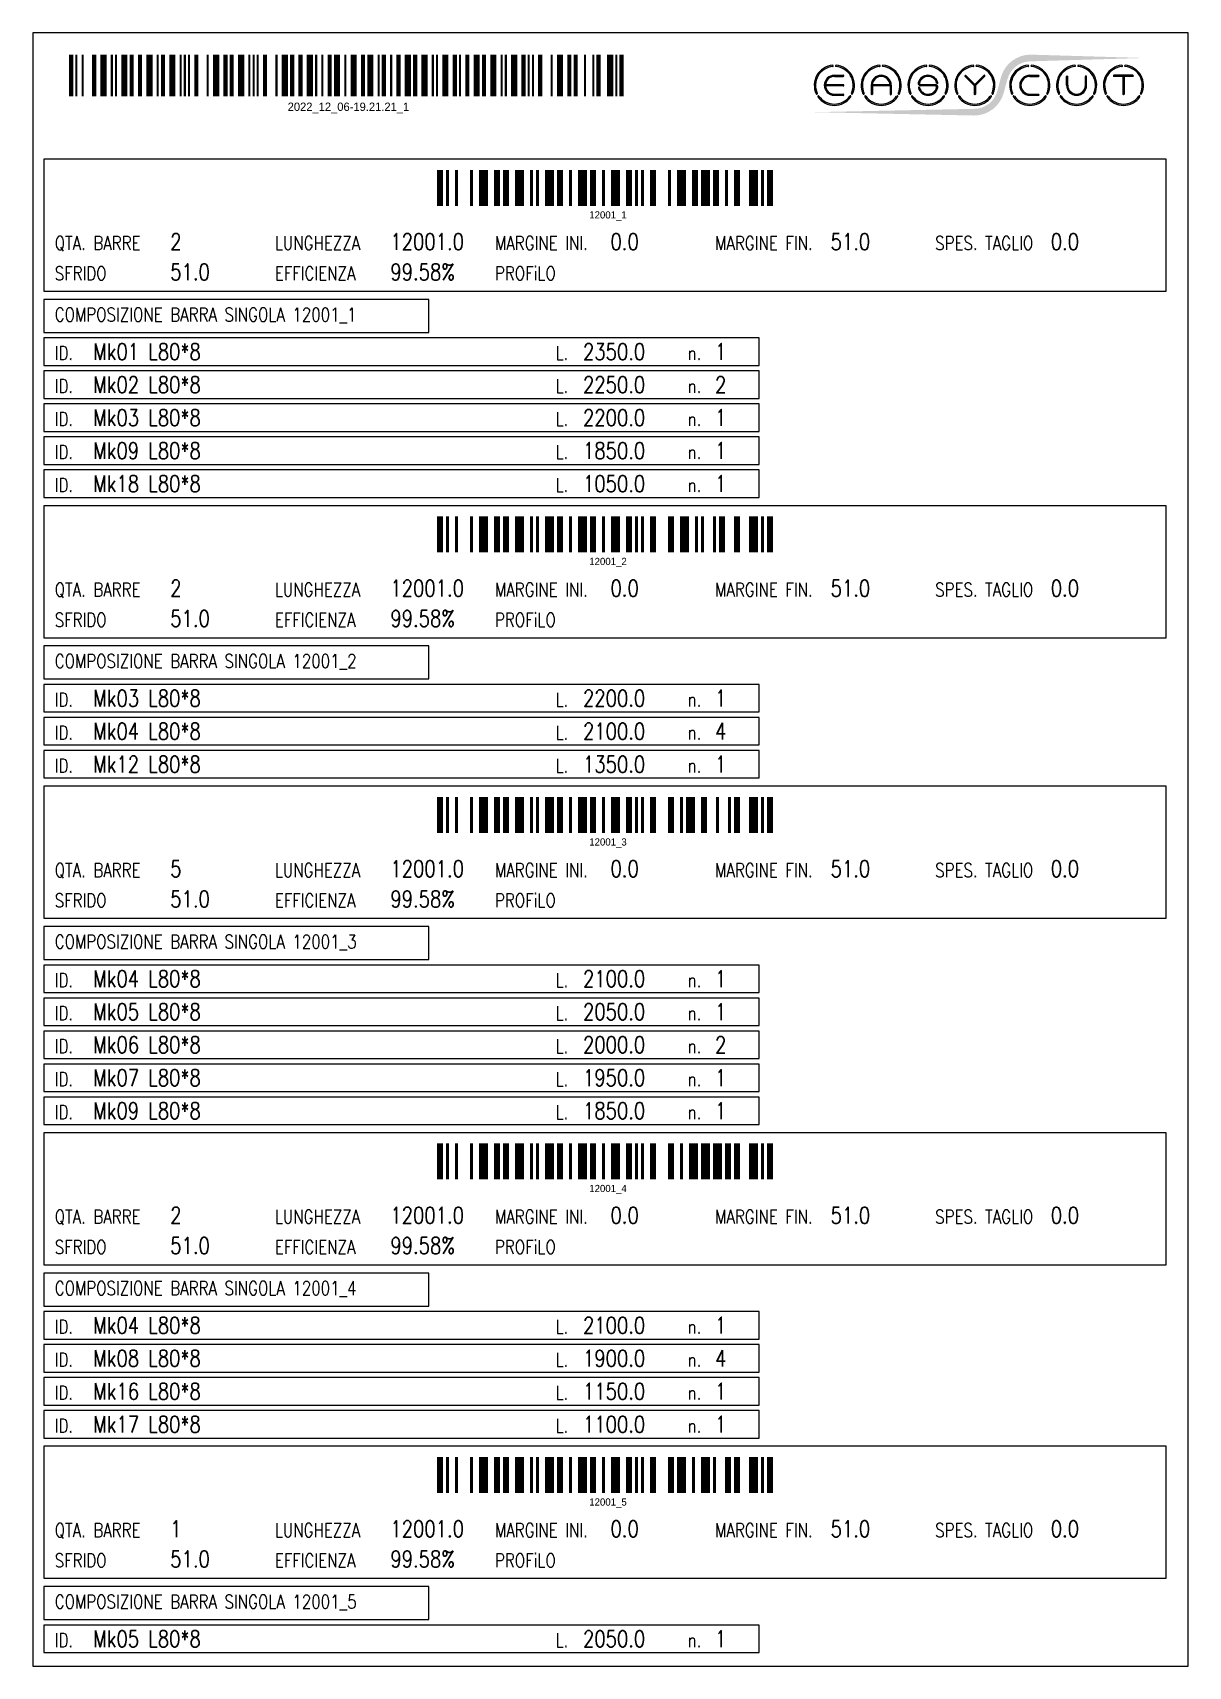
# Model space of a CAD drawing. Header units: millimetres. Extents: x -56 to 421004, y -1 to 91234.
# Drawn here: x 345953 to 358127, y 73844 to 91063 of the extents above; entities that cross this region are included whole.
import ezdxf
from ezdxf.enums import TextEntityAlignment as Align

# ---------------------------------------------------------------- set-up
doc = ezdxf.new("R2010")
doc.units = ezdxf.units.MM
doc.styles.add('EasyCutStyle', font='romans.shx', dxfattribs={"width": 0.8})

# ---------------------------------------------------------------- blocks, each defined once
blk = doc.blocks.new('Logo')
h = blk.add_hatch(color=256)
h.set_gradient(color1=(255, 0, 0), color2=(255, 255, 0), tint=1)
h.paths.add_polyline_path([(20.5, 4.4, -0.339454), (37.1, 17.2), (118.6, 19.6), (37.1, 22, 0.339454), (15.8, 5.7), (13.2, -4.2, -0.339454), (-3.4, -16.9), (-118.2, -19.3), (-3.4, -21.7, 0.339454), (17.8, -5.4)])
for color, points in [(140, [(-115.9, -5.7, -1), (-116.7, -6.1, -0.520567), (-104.9, 14.3, -1), (-104.9, 13.5, 0.520567)]), (140, [(-91.4, -5.7, 1), (-90.6, -6.1, 0.520567), (-102.4, 14.3, 0.916853), (-102.6, 13.5, 0.043377), (-102.5, 13.5, -0.520567)]), (140, [(-82.3, -5.7, -1), (-83.1, -6.1, -0.520567), (-71.3, 14.3, -1), (-71.3, 13.5, 0.520567)]), (140, [(-57.8, -5.7, 1), (-57, -6.1, 0.520567), (-68.8, 14.3, 1), (-68.9, 13.5, -0.520567)]), (140, [(-48.7, -5.7, -1), (-49.5, -6.1, -0.520567), (-37.7, 14.3, -1), (-37.7, 13.5, 0.520567)]), (140, [(-24.2, -5.7, 1), (-23.4, -6.1, 0.520567), (-35.2, 14.3, 1), (-35.3, 13.5, -0.520567)]), (140, [(-15.1, -5.7, -1), (-15.9, -6.1, -0.520567), (-4.1, 14.3, -1), (-4.1, 13.5, 0.520567)]), (140, [(9.4, -5.7, 1), (10.2, -6.1, 0.520567), (-1.6, 14.3, 1), (-1.7, 13.5, -0.520567)]), (140, [(24.2, -5.7, -1), (23.4, -6.1, -0.520567), (35.2, 14.3, -1), (35.3, 13.5, 0.520567)]), (140, [(48.7, -5.7, 1), (49.5, -6.1, 0.520567), (37.7, 14.3, 1), (37.7, 13.5, -0.520567)]), (140, [(57.8, -5.7, -1), (57, -6.1, -0.520567), (68.8, 14.3, -1), (68.9, 13.5, 0.520567)]), (140, [(82.3, -5.7, 1), (83.1, -6.1, 0.520567), (71.3, 14.3, 1), (71.3, 13.5, -0.520567)]), (140, [(91.4, -5.7, -1), (90.6, -6.1, -0.520567), (102.4, 14.3, -1), (102.5, 13.5, 0.520567)]), (140, [(115.9, -5.7, 1), (116.7, -6.1, 0.520567), (104.9, 14.3, 1), (104.9, 13.5, -0.520567)]), (256, [(-97.3, 0.4), (-110, 0.4, -0.394366), (-103.7, 6.3), (-97.3, 6.3, 1), (-97.3, 7.2), (-103.7, 7.2, 1), (-103.7, -7.2), (-97.3, -7.2, 1), (-97.3, -6.3), (-103.7, -6.3, -0.394366), (-110, -0.4), (-97.3, -0.4, 1)]), (256, [(-31.2, -0.4, -0.486114), (-30.3, -1.5, -0.776377), (-42.6, -1.6, 1), (-43.4, -1.9, 0.776377), (-29.5, -1.7, 0.486114), (-31.2, 0.4), (-41.8, 0.4, -0.486114), (-42.6, 1.5, -0.776377), (-30.4, 1.6, 1), (-29.5, 1.9, 0.776377), (-43.5, 1.7, 0.486114), (-41.8, -0.4)]), (256, [(-9.3, 7.1, 1), (-10, 6.5), (-3.3, -0.2), (-3.3, -6.3, 1), (-2.4, -6.3), (-2.4, -0.2), (4.2, 6.5, 1), (3.6, 7.1), (-2.9, 0.6)]), (256, [(36.5, -7.2), (42.8, -7.2, 1), (42.8, -6.3), (36.5, -6.3, -1), (36.5, 6.3), (42.8, 6.3, 1), (42.8, 7.2), (36.5, 7.2, 1)]), (256, [(63.7, 0), (63.7, 6.3, 1), (62.9, 6.3), (62.9, 0, 1), (77.3, 0), (77.3, 6.3, 1), (76.4, 6.3), (76.4, 0, -1)]), (256, [(96.9, 7.2, 1), (96.9, 6.3), (103.2, 6.3), (103.2, -6.3, 1), (104.1, -6.3), (104.1, 6.3), (110.4, 6.3, 1), (110.4, 7.2)]), (140, [(-91.9, -8.3, 1), (-92.6, -7.8, -0.520567), (-114.8, -7.8, 1), (-115.5, -8.3, 0.520567)]), (140, [(-58.3, -8.3, 1), (-59, -7.8, -0.520567), (-81.2, -7.8, 1), (-81.9, -8.3, 0.520567)]), (140, [(-24.7, -8.3, 1), (-25.4, -7.8, -0.520567), (-47.6, -7.8, 1), (-48.3, -8.3, 0.520567)]), (140, [(8.9, -8.3, 1), (8.2, -7.8, -0.520567), (-14, -7.8, 1), (-14.7, -8.3, 0.520567)]), (140, [(48.3, -8.3, 1), (47.6, -7.8, -0.520567), (25.4, -7.8, 1), (24.7, -8.3, 0.520567)]), (140, [(81.9, -8.3, 1), (81.2, -7.8, -0.520567), (59, -7.8, 1), (58.3, -8.3, 0.520567)]), (140, [(115.5, -8.3, 1), (114.8, -7.8, -0.520567), (92.6, -7.8, 1), (91.9, -8.3, 0.520567)])]:
    blk.add_hatch(color=color).paths.add_polyline_path(points)
h = blk.add_hatch(color=256)
h.paths.add_polyline_path([(-63.7, -0.4), (-63.7, -6.3, 1), (-62.9, -6.3), (-62.9, 0, 1), (-77.3, 0), (-77.3, -6.3, 1), (-76.4, -6.3), (-76.4, -0.4)])
h.paths.add_polyline_path([(-76.4, 0.4, -0.933992), (-63.8, 0.4)], flags=16)
for p, q in [((-97.3, 0.4), (-110, 0.4)), ((-103.7, 7.2), (-97.3, 7.2)), ((-103.7, 6.3), (-97.3, 6.3)), ((-77.3, 0), (-77.3, -6.3)), ((-63.8, 0.4), (-76.4, 0.4)), ((-62.9, 0), (-62.9, -6.3)), ((-31.2, 0.4), (-41.8, 0.4)), ((-3.3, -0.2), (-10, 6.5)), ((-2.9, 0.6), (-9.3, 7.1)), ((-2.9, 0.6), (3.6, 7.1)), ((-2.4, -0.2), (4.2, 6.5)), ((36.5, 7.2), (42.8, 7.2)), ((36.5, 6.3), (42.8, 6.3)), ((62.9, 0), (62.9, 6.3)), ((63.7, 0), (63.7, 6.3)), ((76.4, 0), (76.4, 6.3)), ((77.3, 0), (77.3, 6.3)), ((110.4, 7.2), (96.9, 7.2)), ((103.2, 6.3), (96.9, 6.3)), ((103.2, 6.3), (103.2, -6.3)), ((104.1, 6.3), (104.1, -6.3)), ((110.4, 6.3), (104.1, 6.3)), ((-97.3, -0.4), (-110, -0.4)), ((-103.7, -6.3), (-97.3, -6.3)), ((-103.7, -7.2), (-97.3, -7.2)), ((-76.4, -0.4), (-76.4, -6.3)), ((-63.7, -0.4), (-76.4, -0.4)), ((-63.7, -0.4), (-63.7, -6.3)), ((-31.2, -0.4), (-41.8, -0.4)), ((-3.3, -0.2), (-3.3, -6.3)), ((-2.4, -0.2), (-2.4, -6.3)), ((36.5, -6.3), (42.8, -6.3)), ((36.5, -7.2), (42.8, -7.2))]:
    blk.add_line(p, q)
at = {"color": 140}
for centre, radius, start, end in [((-103.7, 0), 14.4, 95, 205), ((-103.7, 0), 13.5, 95, 205), ((-104.9, 13.9), 0.432, 275, 95), ((-102.5, 13.9), 0.432, 85, 265), ((-103.7, 0), 13.5, 335, 85), ((-103.7, 0), 14.4, 335, 85), ((-70.1, 0), 14.4, 95, 205), ((-70.1, 0), 13.5, 95, 205), ((-71.3, 13.9), 0.432, 275, 95), ((-68.9, 13.9), 0.432, 85, 265), ((-70.1, 0), 13.5, 335, 85), ((-70.1, 0), 14.4, 335, 85), ((-36.5, 0), 14.4, 95, 205), ((-36.5, 0), 13.5, 95, 205), ((-37.7, 13.9), 0.432, 275, 95), ((-35.3, 13.9), 0.432, 85, 265), ((-36.5, 0), 13.5, 335, 85), ((-36.5, 0), 14.4, 335, 85), ((-2.9, 0), 14.4, 95, 205), ((-2.9, 0), 13.5, 95, 205), ((-4.1, 13.9), 0.432, 275, 95), ((-1.7, 13.9), 0.432, 85, 265), ((-2.9, 0), 13.5, 335, 85), ((-2.9, 0), 14.4, 335, 85), ((36.5, 0), 14.4, 95, 205), ((36.5, 0), 13.5, 95, 205), ((35.3, 13.9), 0.432, 275, 95), ((37.7, 13.9), 0.432, 85, 265), ((36.5, 0), 14.4, 335, 85), ((36.5, 0), 13.5, 335, 85), ((70.1, 0), 14.4, 95, 205), ((70.1, 0), 13.5, 95, 205), ((68.9, 13.9), 0.432, 275, 95), ((71.3, 13.9), 0.432, 85, 265), ((70.1, 0), 14.4, 335, 85), ((70.1, 0), 13.5, 335, 85), ((103.7, 0), 14.4, 95, 205), ((103.7, 0), 13.5, 95, 205), ((102.5, 13.9), 0.432, 275, 95), ((104.9, 13.9), 0.432, 85, 265), ((103.7, 0), 14.4, 335, 85), ((103.7, 0), 13.5, 335, 85), ((-116.3, -5.9), 0.432, 205, 25), ((-115.1, -8), 0.432, 35, 215), ((-103.7, 0), 14.4, 215, 325), ((-103.7, 0), 13.5, 215, 325), ((-92.2, -8), 0.432, 325, 145), ((-91, -5.9), 0.432, 155, 335), ((-82.7, -5.9), 0.432, 205, 25), ((-81.5, -8), 0.432, 35, 215), ((-70.1, 0), 14.4, 215, 325), ((-70.1, 0), 13.5, 215, 325), ((-58.6, -8), 0.432, 325, 145), ((-57.4, -5.9), 0.432, 155, 335), ((-49.1, -5.9), 0.432, 205, 25), ((-47.9, -8), 0.432, 35, 215), ((-36.5, 0), 14.4, 215, 325), ((-36.5, 0), 13.5, 215, 325), ((-25, -8), 0.432, 325, 145), ((-23.8, -5.9), 0.432, 155, 335), ((-15.5, -5.9), 0.432, 205, 25), ((-14.3, -8), 0.432, 35, 215), ((-2.9, 0), 14.4, 215, 325), ((-2.9, 0), 13.5, 215, 325), ((8.6, -8), 0.432, 325, 145), ((9.8, -5.9), 0.432, 155, 335), ((23.8, -5.9), 0.432, 205, 25), ((25, -8), 0.432, 35, 215), ((36.5, 0), 14.4, 215, 325), ((36.5, 0), 13.5, 215, 325), ((47.9, -8), 0.432, 325, 145), ((49.1, -5.9), 0.432, 155, 335), ((57.4, -5.9), 0.432, 205, 25), ((58.6, -8), 0.432, 35, 215), ((70.1, 0), 14.4, 215, 325), ((70.1, 0), 13.5, 215, 325), ((81.5, -8), 0.432, 325, 145), ((82.7, -5.9), 0.432, 155, 335), ((91, -5.9), 0.432, 205, 25), ((92.2, -8), 0.432, 35, 215), ((103.7, 0), 14.4, 215, 325), ((103.7, 0), 13.5, 215, 325), ((115.1, -8), 0.432, 325, 145), ((116.3, -5.9), 0.432, 155, 335)]:
    blk.add_arc(centre, radius, start, end, dxfattribs=at)
for centre, radius, start, end in [((-103.7, 0), 7.2, 90, 270), ((-103.7, 0), 6.34, 90, 176.0904), ((-97.3, 6.8), 0.432, 270, 90), ((-97.3, 0), 0.432, 270, 90), ((-70.1, 0), 7.2, 0, 180), ((-70.1, 0), 6.34, 3.9096, 176.0904), ((-36.5, 0), 7.2, 15, 166.2998), ((-41.8, 1.3), 1.73, 166.2998, 270), ((-41.8, 1.3), 0.864, 166.2998, 270), ((-36.5, 0), 6.34, 15, 166.2998), ((-31.2, -1.3), 1.73, 346.2998, 90), ((-29.9, 1.8), 0.432, 195, 15), ((-9.6, 6.8), 0.432, 45, 225), ((3.9, 6.8), 0.432, 315, 135), ((36.5, 0), 7.2, 90, 270), ((36.5, 0), 6.34, 90, 270), ((42.8, 6.8), 0.432, 270, 90), ((63.3, 6.3), 0.432, 0, 180), ((70.1, 0), 7.2, 180, 0), ((70.1, 0), 6.34, 180, 0), ((76.8, 6.3), 0.432, 0, 180), ((96.9, 6.8), 0.432, 90, 270), ((110.4, 6.8), 0.432, 270, 90), ((-103.7, 0), 6.34, 183.9096, 270), ((-97.3, -6.8), 0.432, 270, 90), ((-76.8, -6.3), 0.432, 180, 0), ((-63.3, -6.3), 0.432, 180, 0), ((-43, -1.8), 0.432, 15, 195), ((-36.5, 0), 7.2, 195, 346.2998), ((-36.5, 0), 6.34, 195, 346.2998), ((-31.2, -1.3), 0.864, 346.2998, 90), ((-2.9, -6.3), 0.432, 180, 0), ((42.8, -6.8), 0.432, 270, 90), ((103.7, -6.3), 0.432, 180, 0)]:
    blk.add_arc(centre, radius, start, end)
blk = doc.blocks.new('BARCODE128_2022_12_06-19.21.21_1')
at = {"linetype": 'Continuous'}
for points, const_width in [([(1, 0), (1, 20)], 2), ([(3.5, 0), (3.5, 20)], 1), ([(6.5, 0), (6.5, 20)], 1), ([(12, 0), (12, 20)], 2), ([(16.5, 0), (16.5, 20)], 3), ([(20.5, 0), (20.5, 20)], 1), ([(22.5, 0), (22.5, 20)], 1), ([(26.5, 0), (26.5, 20)], 3), ([(30, 0), (30, 20)], 2), ([(34, 0), (34, 20)], 2), ([(38.5, 0), (38.5, 20)], 3), ([(42.5, 0), (42.5, 20)], 1), ([(45, 0), (45, 20)], 2), ([(49.5, 0), (49.5, 20)], 3), ([(53.5, 0), (53.5, 20)], 1), ([(55.5, 0), (55.5, 20)], 1), ([(57.5, 0), (57.5, 20)], 1), ([(61, 0), (61, 20)], 2), ([(66.5, 0), (66.5, 20)], 1), ([(70.5, 0), (70.5, 20)], 3), ([(75, 0), (75, 20)], 2), ([(78, 0), (78, 20)], 2), ([(82.5, 0), (82.5, 20)], 3), ([(86.5, 0), (86.5, 20)], 1), ([(88.5, 0), (88.5, 20)], 1), ([(90.5, 0), (90.5, 20)], 1), ([(94, 0), (94, 20)], 2), ([(99.5, 0), (99.5, 20)], 1), ([(103.5, 0), (103.5, 20)], 3), ([(107, 0), (107, 20)], 2), ([(111, 0), (111, 20)], 2), ([(115.5, 0), (115.5, 20)], 3), ([(118.5, 0), (118.5, 20)], 1), ([(121.5, 0), (121.5, 20)], 1), ([(125, 0), (125, 20)], 2), ([(128.5, 0), (128.5, 20)], 3), ([(132.5, 0), (132.5, 20)], 1), ([(136.5, 0), (136.5, 20)], 3), ([(141, 0), (141, 20)], 2), ([(144.5, 0), (144.5, 20)], 3), ([(148.5, 0), (148.5, 20)], 1), ([(151, 0), (151, 20)], 2), ([(154.5, 0), (154.5, 20)], 1), ([(158, 0), (158, 20)], 2), ([(162.5, 0), (162.5, 20)], 3), ([(166, 0), (166, 20)], 2), ([(170.5, 0), (170.5, 20)], 3), ([(174.5, 0), (174.5, 20)], 1), ([(176.5, 0), (176.5, 20)], 1), ([(180.5, 0), (180.5, 20)], 3), ([(185, 0), (185, 20)], 2), ([(187.5, 0), (187.5, 20)], 1), ([(191, 0), (191, 20)], 2), ([(195.5, 0), (195.5, 20)], 3), ([(199, 0), (199, 20)], 2), ([(203.5, 0), (203.5, 20)], 3), ([(207.5, 0), (207.5, 20)], 1), ([(209.5, 0), (209.5, 20)], 1), ([(213.5, 0), (213.5, 20)], 3), ([(218, 0), (218, 20)], 2), ([(220.5, 0), (220.5, 20)], 1), ([(222.5, 0), (222.5, 20)], 1), ([(226, 0), (226, 20)], 2), ([(231.5, 0), (231.5, 20)], 1), ([(235.5, 0), (235.5, 20)], 3), ([(240, 0), (240, 20)], 2), ([(243, 0), (243, 20)], 2), ([(247.5, 0), (247.5, 20)], 1), ([(251.5, 0), (251.5, 20)], 1), ([(254, 0), (254, 20)], 2), ([(259.5, 0), (259.5, 20)], 3), ([(262.5, 0), (262.5, 20)], 1), ([(265, 0), (265, 20)], 2)]:
    blk.add_lwpolyline(points, dxfattribs=dict(at, const_width=const_width))
blk.add_text('2022_12_06-19.21.21_1', height=4).set_placement((134, -7), align=Align.CENTER)
blk = doc.blocks.new('BARCODE128_12001_1')
at = {"linetype": 'Continuous'}
for points, const_width in [([(1, 0), (1, 12)], 2), ([(3.5, 0), (3.5, 12)], 1), ([(6.5, 0), (6.5, 12)], 1), ([(11.5, 0), (11.5, 12)], 1), ([(15.5, 0), (15.5, 12)], 3), ([(20, 0), (20, 12)], 2), ([(23, 0), (23, 12)], 2), ([(27.5, 0), (27.5, 12)], 3), ([(31.5, 0), (31.5, 12)], 1), ([(33.5, 0), (33.5, 12)], 1), ([(37.5, 0), (37.5, 12)], 3), ([(41, 0), (41, 12)], 2), ([(44.5, 0), (44.5, 12)], 1), ([(48.5, 0), (48.5, 12)], 3), ([(52, 0), (52, 12)], 2), ([(55.5, 0), (55.5, 12)], 1), ([(59.5, 0), (59.5, 12)], 3), ([(64, 0), (64, 12)], 2), ([(66.5, 0), (66.5, 12)], 1), ([(68.5, 0), (68.5, 12)], 1), ([(72, 0), (72, 12)], 2), ([(77.5, 0), (77.5, 12)], 1), ([(81.5, 0), (81.5, 12)], 3), ([(86, 0), (86, 12)], 2), ([(89.5, 0), (89.5, 12)], 3), ([(93, 0), (93, 12)], 2), ([(96.5, 0), (96.5, 12)], 1), ([(100, 0), (100, 12)], 2), ([(105.5, 0), (105.5, 12)], 3), ([(108.5, 0), (108.5, 12)], 1), ([(111, 0), (111, 12)], 2)]:
    blk.add_lwpolyline(points, dxfattribs=dict(at, const_width=const_width))
blk.add_text('12001_1', height=2.4).set_placement((57, -4.2), align=Align.CENTER)
blk = doc.blocks.new('BARCODE128_12001_2')
at = {"linetype": 'Continuous'}
for points, const_width in [([(1, 0), (1, 12)], 2), ([(3.5, 0), (3.5, 12)], 1), ([(6.5, 0), (6.5, 12)], 1), ([(11.5, 0), (11.5, 12)], 1), ([(15.5, 0), (15.5, 12)], 3), ([(20, 0), (20, 12)], 2), ([(23, 0), (23, 12)], 2), ([(27.5, 0), (27.5, 12)], 3), ([(31.5, 0), (31.5, 12)], 1), ([(33.5, 0), (33.5, 12)], 1), ([(37.5, 0), (37.5, 12)], 3), ([(41, 0), (41, 12)], 2), ([(44.5, 0), (44.5, 12)], 1), ([(48.5, 0), (48.5, 12)], 3), ([(52, 0), (52, 12)], 2), ([(55.5, 0), (55.5, 12)], 1), ([(59.5, 0), (59.5, 12)], 3), ([(64, 0), (64, 12)], 2), ([(66.5, 0), (66.5, 12)], 1), ([(68.5, 0), (68.5, 12)], 1), ([(72, 0), (72, 12)], 2), ([(78, 0), (78, 12)], 2), ([(82.5, 0), (82.5, 12)], 3), ([(86.5, 0), (86.5, 12)], 1), ([(88.5, 0), (88.5, 12)], 1), ([(92.5, 0), (92.5, 12)], 1), ([(95, 0), (95, 12)], 2), ([(100, 0), (100, 12)], 2), ([(105.5, 0), (105.5, 12)], 3), ([(108.5, 0), (108.5, 12)], 1), ([(111, 0), (111, 12)], 2)]:
    blk.add_lwpolyline(points, dxfattribs=dict(at, const_width=const_width))
blk.add_text('12001_2', height=2.4).set_placement((57, -4.2), align=Align.CENTER)
blk = doc.blocks.new('BARCODE128_12001_3')
at = {"linetype": 'Continuous'}
for points, const_width in [([(1, 0), (1, 12)], 2), ([(3.5, 0), (3.5, 12)], 1), ([(6.5, 0), (6.5, 12)], 1), ([(11.5, 0), (11.5, 12)], 1), ([(15.5, 0), (15.5, 12)], 3), ([(20, 0), (20, 12)], 2), ([(23, 0), (23, 12)], 2), ([(27.5, 0), (27.5, 12)], 3), ([(31.5, 0), (31.5, 12)], 1), ([(33.5, 0), (33.5, 12)], 1), ([(37.5, 0), (37.5, 12)], 3), ([(41, 0), (41, 12)], 2), ([(44.5, 0), (44.5, 12)], 1), ([(48.5, 0), (48.5, 12)], 3), ([(52, 0), (52, 12)], 2), ([(55.5, 0), (55.5, 12)], 1), ([(59.5, 0), (59.5, 12)], 3), ([(64, 0), (64, 12)], 2), ([(66.5, 0), (66.5, 12)], 1), ([(68.5, 0), (68.5, 12)], 1), ([(72, 0), (72, 12)], 2), ([(78, 0), (78, 12)], 2), ([(81.5, 0), (81.5, 12)], 1), ([(84.5, 0), (84.5, 12)], 3), ([(89, 0), (89, 12)], 2), ([(93.5, 0), (93.5, 12)], 1), ([(97.5, 0), (97.5, 12)], 1), ([(100, 0), (100, 12)], 2), ([(105.5, 0), (105.5, 12)], 3), ([(108.5, 0), (108.5, 12)], 1), ([(111, 0), (111, 12)], 2)]:
    blk.add_lwpolyline(points, dxfattribs=dict(at, const_width=const_width))
blk.add_text('12001_3', height=2.4).set_placement((57, -4.2), align=Align.CENTER)
blk = doc.blocks.new('BARCODE128_12001_4')
at = {"linetype": 'Continuous'}
for points, const_width in [([(1, 0), (1, 12)], 2), ([(3.5, 0), (3.5, 12)], 1), ([(6.5, 0), (6.5, 12)], 1), ([(11.5, 0), (11.5, 12)], 1), ([(15.5, 0), (15.5, 12)], 3), ([(20, 0), (20, 12)], 2), ([(23, 0), (23, 12)], 2), ([(27.5, 0), (27.5, 12)], 3), ([(31.5, 0), (31.5, 12)], 1), ([(33.5, 0), (33.5, 12)], 1), ([(37.5, 0), (37.5, 12)], 3), ([(41, 0), (41, 12)], 2), ([(44.5, 0), (44.5, 12)], 1), ([(48.5, 0), (48.5, 12)], 3), ([(52, 0), (52, 12)], 2), ([(55.5, 0), (55.5, 12)], 1), ([(59.5, 0), (59.5, 12)], 3), ([(64, 0), (64, 12)], 2), ([(66.5, 0), (66.5, 12)], 1), ([(68.5, 0), (68.5, 12)], 1), ([(72, 0), (72, 12)], 2), ([(78, 0), (78, 12)], 2), ([(81.5, 0), (81.5, 12)], 1), ([(85.5, 0), (85.5, 12)], 3), ([(89.5, 0), (89.5, 12)], 3), ([(93.5, 0), (93.5, 12)], 3), ([(97, 0), (97, 12)], 2), ([(100, 0), (100, 12)], 2), ([(105.5, 0), (105.5, 12)], 3), ([(108.5, 0), (108.5, 12)], 1), ([(111, 0), (111, 12)], 2)]:
    blk.add_lwpolyline(points, dxfattribs=dict(at, const_width=const_width))
blk.add_text('12001_4', height=2.4).set_placement((57, -4.2), align=Align.CENTER)
blk = doc.blocks.new('BARCODE128_12001_5')
at = {"linetype": 'Continuous'}
for points, const_width in [([(1, 0), (1, 12)], 2), ([(3.5, 0), (3.5, 12)], 1), ([(6.5, 0), (6.5, 12)], 1), ([(11.5, 0), (11.5, 12)], 1), ([(15.5, 0), (15.5, 12)], 3), ([(20, 0), (20, 12)], 2), ([(23, 0), (23, 12)], 2), ([(27.5, 0), (27.5, 12)], 3), ([(31.5, 0), (31.5, 12)], 1), ([(33.5, 0), (33.5, 12)], 1), ([(37.5, 0), (37.5, 12)], 3), ([(41, 0), (41, 12)], 2), ([(44.5, 0), (44.5, 12)], 1), ([(48.5, 0), (48.5, 12)], 3), ([(52, 0), (52, 12)], 2), ([(55.5, 0), (55.5, 12)], 1), ([(59.5, 0), (59.5, 12)], 3), ([(64, 0), (64, 12)], 2), ([(66.5, 0), (66.5, 12)], 1), ([(68.5, 0), (68.5, 12)], 1), ([(72, 0), (72, 12)], 2), ([(78, 0), (78, 12)], 2), ([(81.5, 0), (81.5, 12)], 3), ([(85.5, 0), (85.5, 12)], 1), ([(89.5, 0), (89.5, 12)], 3), ([(92.5, 0), (92.5, 12)], 1), ([(97, 0), (97, 12)], 2), ([(100, 0), (100, 12)], 2), ([(105.5, 0), (105.5, 12)], 3), ([(108.5, 0), (108.5, 12)], 1), ([(111, 0), (111, 12)], 2)]:
    blk.add_lwpolyline(points, dxfattribs=dict(at, const_width=const_width))
blk.add_text('12001_5', height=2.4).set_placement((57, -4.2), align=Align.CENTER)

msp = doc.modelspace()

# ---------------------------------------------------------------- linework, layer by layer
at = {"color": 5}
for points in [[(345952.52, 73844.01), (358127.44, 73844.01), (358127.44, 91062.82), (345952.52, 91062.82)], [(346068.47, 88337.96), (357895.53, 88337.96), (357895.53, 89729.38), (346068.47, 89729.38)], [(346068.47, 87903.14), (350126.77, 87903.14), (350126.77, 88250.99), (346068.47, 88250.99)], [(346068.47, 87555.28), (353605.32, 87555.28), (353605.32, 87845.16), (346068.47, 87845.16)], [(346068.47, 87207.43), (353605.32, 87207.43), (353605.32, 87497.31), (346068.47, 87497.31)], [(346068.47, 86859.57), (353605.32, 86859.57), (353605.32, 87149.45), (346068.47, 87149.45)], [(346068.47, 86511.72), (353605.32, 86511.72), (353605.32, 86801.6), (346068.47, 86801.6)], [(346068.47, 86163.86), (353605.32, 86163.86), (353605.32, 86453.74), (346068.47, 86453.74)], [(346068.47, 84685.48), (357895.53, 84685.48), (357895.53, 86076.9), (346068.47, 86076.9)], [(346068.47, 84250.66), (350126.77, 84250.66), (350126.77, 84598.52), (346068.47, 84598.52)], [(346068.47, 83902.81), (353605.32, 83902.81), (353605.32, 84192.69), (346068.47, 84192.69)], [(346068.47, 83554.95), (353605.32, 83554.95), (353605.32, 83844.83), (346068.47, 83844.83)], [(346068.47, 83207.1), (353605.32, 83207.1), (353605.32, 83496.98), (346068.47, 83496.98)], [(346068.47, 81728.72), (357895.53, 81728.72), (357895.53, 83120.13), (346068.47, 83120.13)], [(346068.47, 81293.9), (350126.77, 81293.9), (350126.77, 81641.75), (346068.47, 81641.75)], [(346068.47, 80946.04), (353605.32, 80946.04), (353605.32, 81235.92), (346068.47, 81235.92)], [(346068.47, 80598.19), (353605.32, 80598.19), (353605.32, 80888.07), (346068.47, 80888.07)], [(346068.47, 80250.33), (353605.32, 80250.33), (353605.32, 80540.21), (346068.47, 80540.21)], [(346068.47, 79902.48), (353605.32, 79902.48), (353605.32, 80192.36), (346068.47, 80192.36)], [(346068.47, 79554.62), (353605.32, 79554.62), (353605.32, 79844.5), (346068.47, 79844.5)], [(346068.47, 78076.24), (357895.53, 78076.24), (357895.53, 79467.66), (346068.47, 79467.66)], [(346068.47, 77641.42), (350126.77, 77641.42), (350126.77, 77989.28), (346068.47, 77989.28)], [(346068.47, 77293.57), (353605.32, 77293.57), (353605.32, 77583.45), (346068.47, 77583.45)], [(346068.47, 76945.71), (353605.32, 76945.71), (353605.32, 77235.59), (346068.47, 77235.59)], [(346068.47, 76597.86), (353605.32, 76597.86), (353605.32, 76887.74), (346068.47, 76887.74)], [(346068.47, 76250), (353605.32, 76250), (353605.32, 76539.88), (346068.47, 76539.88)], [(346068.47, 74771.62), (357895.53, 74771.62), (357895.53, 76163.04), (346068.47, 76163.04)], [(346068.47, 74336.8), (350126.77, 74336.8), (350126.77, 74684.66), (346068.47, 74684.66)], [(346068.47, 73988.95), (353605.32, 73988.95), (353605.32, 74278.83), (346068.47, 74278.83)]]:
    msp.add_lwpolyline(points, close=True, dxfattribs=at)

# ---------------------------------------------------------------- block references
for name, p, xscale, yscale, zscale in [('BARCODE128_2022_12_06-19.21.21_1', (346336.39, 90391.71), 21.96053030301118, 21.96053030302573, 21.9605303030303), ('Logo', (355921.3, 90508.24), 14.68608530319761, 14.68608530321217, 14.68608530321705), ('BARCODE128_12001_1', (350211.1, 89237.11), 31.62316363636637, 31.62316363636637, 31.62316363636364), ('BARCODE128_12001_2', (350211.1, 85584.63), 31.62316363636637, 31.62316363636637, 31.62316363636364), ('BARCODE128_12001_3', (350211.1, 82627.87), 31.62316363636637, 31.62316363636637, 31.62316363636364), ('BARCODE128_12001_4', (350211.1, 78975.39), 31.62316363636637, 31.62316363636637, 31.62316363636364), ('BARCODE128_12001_5', (350211.1, 75670.77), 31.62316363636637, 31.62316363636637, 31.62316363636364)]:
    msp.add_blockref(name, p, dxfattribs=dict(xscale=xscale, yscale=yscale, zscale=zscale))

# ---------------------------------------------------------------- texts
at = {"color": 1, "style": 'EasyCutStyle', "width": 0.8}
for s, height, p in [('QTA. BARRE', 144.94, (346184.42, 88772.78)), ('LUNGHEZZA', 144.94, (348503.45, 88772.78)), ('MARGINE INI.', 144.9395, (350822.48, 88772.78)), ('MARGINE FIN.', 144.9395, (353141.52, 88772.78)), ('SPES. TAGLIO', 144.9395, (355460.55, 88772.78)), ('SFRIDO', 144.94, (346184.42, 88453.91)), ('EFFICIENZA', 144.94, (348503.45, 88453.91)), ('PROFiLO', 144.94, (350822.48, 88453.91)), ('ID.', 144.94, (346184.42, 87613.26)), ('L.', 144.94, (351460.22, 87613.26)), ('n.', 144.94, (352851.64, 87613.26)), ('ID.', 144.94, (346184.42, 87265.4)), ('L.', 144.94, (351460.22, 87265.4)), ('n.', 144.94, (352851.64, 87265.4)), ('ID.', 144.94, (346184.42, 86917.55)), ('L.', 144.94, (351460.22, 86917.55)), ('n.', 144.94, (352851.64, 86917.55)), ('ID.', 144.94, (346184.42, 86569.69)), ('L.', 144.94, (351460.22, 86569.69)), ('n.', 144.94, (352851.64, 86569.69)), ('ID.', 144.94, (346184.42, 86221.84)), ('L.', 144.94, (351460.22, 86221.84)), ('n.', 144.94, (352851.64, 86221.84)), ('QTA. BARRE', 144.94, (346184.42, 85120.3)), ('LUNGHEZZA', 144.94, (348503.45, 85120.3)), ('MARGINE INI.', 144.9395, (350822.48, 85120.3)), ('MARGINE FIN.', 144.9395, (353141.52, 85120.3)), ('SPES. TAGLIO', 144.9395, (355460.55, 85120.3)), ('SFRIDO', 144.94, (346184.42, 84801.43)), ('EFFICIENZA', 144.94, (348503.45, 84801.43)), ('PROFiLO', 144.94, (350822.48, 84801.43)), ('ID.', 144.94, (346184.42, 83960.78)), ('L.', 144.94, (351460.22, 83960.78)), ('n.', 144.94, (352851.64, 83960.78)), ('ID.', 144.94, (346184.42, 83612.93)), ('L.', 144.94, (351460.22, 83612.93)), ('n.', 144.94, (352851.64, 83612.93)), ('ID.', 144.94, (346184.42, 83265.07)), ('L.', 144.94, (351460.22, 83265.07)), ('n.', 144.94, (352851.64, 83265.07)), ('QTA. BARRE', 144.94, (346184.42, 82163.53)), ('LUNGHEZZA', 144.94, (348503.45, 82163.53)), ('MARGINE INI.', 144.9395, (350822.48, 82163.53)), ('MARGINE FIN.', 144.9395, (353141.52, 82163.53)), ('SPES. TAGLIO', 144.9395, (355460.55, 82163.53)), ('SFRIDO', 144.94, (346184.42, 81844.67)), ('EFFICIENZA', 144.94, (348503.45, 81844.67)), ('PROFiLO', 144.94, (350822.48, 81844.67)), ('ID.', 144.94, (346184.42, 81004.02)), ('L.', 144.94, (351460.22, 81004.02)), ('n.', 144.94, (352851.64, 81004.02)), ('ID.', 144.94, (346184.42, 80656.16)), ('L.', 144.94, (351460.22, 80656.16)), ('n.', 144.94, (352851.64, 80656.16)), ('ID.', 144.94, (346184.42, 80308.31)), ('L.', 144.94, (351460.22, 80308.31)), ('n.', 144.94, (352851.64, 80308.31)), ('ID.', 144.94, (346184.42, 79960.45)), ('L.', 144.94, (351460.22, 79960.45)), ('n.', 144.94, (352851.64, 79960.45)), ('ID.', 144.94, (346184.42, 79612.6)), ('L.', 144.94, (351460.22, 79612.6)), ('n.', 144.94, (352851.64, 79612.6)), ('QTA. BARRE', 144.94, (346184.42, 78511.06)), ('LUNGHEZZA', 144.94, (348503.45, 78511.06)), ('MARGINE INI.', 144.9395, (350822.48, 78511.06)), ('MARGINE FIN.', 144.9395, (353141.52, 78511.06)), ('SPES. TAGLIO', 144.9395, (355460.55, 78511.06)), ('SFRIDO', 144.94, (346184.42, 78192.19)), ('EFFICIENZA', 144.94, (348503.45, 78192.19)), ('PROFiLO', 144.94, (350822.48, 78192.19)), ('ID.', 144.94, (346184.42, 77351.54)), ('L.', 144.94, (351460.22, 77351.54)), ('n.', 144.94, (352851.64, 77351.54)), ('ID.', 144.94, (346184.42, 77003.69)), ('L.', 144.94, (351460.22, 77003.69)), ('n.', 144.94, (352851.64, 77003.69)), ('ID.', 144.94, (346184.42, 76655.83)), ('L.', 144.94, (351460.22, 76655.83)), ('n.', 144.94, (352851.64, 76655.83)), ('ID.', 144.94, (346184.42, 76307.98)), ('L.', 144.94, (351460.22, 76307.98)), ('n.', 144.94, (352851.64, 76307.98)), ('QTA. BARRE', 144.94, (346184.42, 75206.44)), ('LUNGHEZZA', 144.94, (348503.45, 75206.44)), ('MARGINE INI.', 144.9395, (350822.48, 75206.44)), ('MARGINE FIN.', 144.9395, (353141.52, 75206.44)), ('SPES. TAGLIO', 144.9395, (355460.55, 75206.44)), ('SFRIDO', 144.94, (346184.42, 74887.57)), ('EFFICIENZA', 144.94, (348503.45, 74887.57)), ('PROFiLO', 144.94, (350822.48, 74887.57)), ('ID.', 144.94, (346184.42, 74046.92)), ('L.', 144.94, (351460.22, 74046.92)), ('n.', 144.94, (352851.64, 74046.92))]:
    msp.add_text(s, height=height, dxfattribs=at).set_placement(p)
at = {"color": 3, "style": 'EasyCutStyle', "width": 0.8}
for s, height, p in [('2', 173.93, (347401.91, 88772.78)), ('12001.0', 173.927, (349720.94, 88772.78)), ('0.0', 173.927, (352039.98, 88772.78)), ('51.0', 173.927, (354359.01, 88772.78)), ('0.0', 173.927, (356678.04, 88772.78)), ('51.0', 173.927, (347401.91, 88453.91)), ('99.58%', 173.927, (349720.94, 88453.91)), ('Mk01 L80*8', 173.927, (346590.25, 87613.26)), ('2350.0', 173.927, (351750.1, 87613.26)), ('1', 173.93, (353141.52, 87613.26)), ('Mk02 L80*8', 173.927, (346590.25, 87265.4)), ('2250.0', 173.927, (351750.1, 87265.4)), ('2', 173.93, (353141.52, 87265.4)), ('Mk03 L80*8', 173.927, (346590.25, 86917.55)), ('2200.0', 173.927, (351750.1, 86917.55)), ('1', 173.93, (353141.52, 86917.55)), ('Mk09 L80*8', 173.927, (346590.25, 86569.69)), ('1850.0', 173.927, (351750.1, 86569.69)), ('1', 173.93, (353141.52, 86569.69)), ('Mk18 L80*8', 173.927, (346590.25, 86221.84)), ('1050.0', 173.927, (351750.1, 86221.84)), ('1', 173.93, (353141.52, 86221.84)), ('2', 173.93, (347401.91, 85120.3)), ('12001.0', 173.927, (349720.94, 85120.3)), ('0.0', 173.927, (352039.98, 85120.3)), ('51.0', 173.927, (354359.01, 85120.3)), ('0.0', 173.927, (356678.04, 85120.3)), ('51.0', 173.927, (347401.91, 84801.43)), ('99.58%', 173.927, (349720.94, 84801.43)), ('Mk03 L80*8', 173.927, (346590.25, 83960.78)), ('2200.0', 173.927, (351750.1, 83960.78)), ('1', 173.93, (353141.52, 83960.78)), ('Mk04 L80*8', 173.927, (346590.25, 83612.93)), ('2100.0', 173.927, (351750.1, 83612.93)), ('4', 173.93, (353141.52, 83612.93)), ('Mk12 L80*8', 173.927, (346590.25, 83265.07)), ('1350.0', 173.927, (351750.1, 83265.07)), ('1', 173.93, (353141.52, 83265.07)), ('5', 173.93, (347401.91, 82163.53)), ('12001.0', 173.927, (349720.94, 82163.53)), ('0.0', 173.927, (352039.98, 82163.53)), ('51.0', 173.927, (354359.01, 82163.53)), ('0.0', 173.927, (356678.04, 82163.53)), ('51.0', 173.927, (347401.91, 81844.67)), ('99.58%', 173.927, (349720.94, 81844.67)), ('Mk04 L80*8', 173.927, (346590.25, 81004.02)), ('2100.0', 173.927, (351750.1, 81004.02)), ('1', 173.93, (353141.52, 81004.02)), ('Mk05 L80*8', 173.927, (346590.25, 80656.16)), ('2050.0', 173.927, (351750.1, 80656.16)), ('1', 173.93, (353141.52, 80656.16)), ('Mk06 L80*8', 173.927, (346590.25, 80308.31)), ('2000.0', 173.927, (351750.1, 80308.31)), ('2', 173.93, (353141.52, 80308.31)), ('Mk07 L80*8', 173.927, (346590.25, 79960.45)), ('1950.0', 173.927, (351750.1, 79960.45)), ('1', 173.93, (353141.52, 79960.45)), ('Mk09 L80*8', 173.927, (346590.25, 79612.6)), ('1850.0', 173.927, (351750.1, 79612.6)), ('1', 173.93, (353141.52, 79612.6)), ('2', 173.93, (347401.91, 78511.06)), ('12001.0', 173.927, (349720.94, 78511.06)), ('0.0', 173.927, (352039.98, 78511.06)), ('51.0', 173.927, (354359.01, 78511.06)), ('0.0', 173.927, (356678.04, 78511.06)), ('51.0', 173.927, (347401.91, 78192.19)), ('99.58%', 173.927, (349720.94, 78192.19)), ('Mk04 L80*8', 173.927, (346590.25, 77351.54)), ('2100.0', 173.927, (351750.1, 77351.54)), ('1', 173.93, (353141.52, 77351.54)), ('Mk08 L80*8', 173.927, (346590.25, 77003.69)), ('1900.0', 173.927, (351750.1, 77003.69)), ('4', 173.93, (353141.52, 77003.69)), ('Mk16 L80*8', 173.927, (346590.25, 76655.83)), ('1150.0', 173.927, (351750.1, 76655.83)), ('1', 173.93, (353141.52, 76655.83)), ('Mk17 L80*8', 173.927, (346590.25, 76307.98)), ('1100.0', 173.927, (351750.1, 76307.98)), ('1', 173.93, (353141.52, 76307.98)), ('1', 173.93, (347401.91, 75206.44)), ('12001.0', 173.927, (349720.94, 75206.44)), ('0.0', 173.927, (352039.98, 75206.44)), ('51.0', 173.927, (354359.01, 75206.44)), ('0.0', 173.927, (356678.04, 75206.44)), ('51.0', 173.927, (347401.91, 74887.57)), ('99.58%', 173.927, (349720.94, 74887.57)), ('Mk05 L80*8', 173.927, (346590.25, 74046.92)), ('2050.0', 173.927, (351750.1, 74046.92)), ('1', 173.93, (353141.52, 74046.92))]:
    msp.add_text(s, height=height, dxfattribs=at).set_placement(p)
at = {"color": 2, "style": 'EasyCutStyle', "width": 0.8}
for s, p in [('COMPOSIZIONE BARRA SINGOLA 12001_1', (346184.42, 88019.09)), ('COMPOSIZIONE BARRA SINGOLA 12001_2', (346184.42, 84366.61)), ('COMPOSIZIONE BARRA SINGOLA 12001_3', (346184.42, 81409.85)), ('COMPOSIZIONE BARRA SINGOLA 12001_4', (346184.42, 77757.37)), ('COMPOSIZIONE BARRA SINGOLA 12001_5', (346184.42, 74452.75))]:
    msp.add_text(s, height=144.9395, dxfattribs=at).set_placement(p)

doc.saveas('drawing.dxf')
